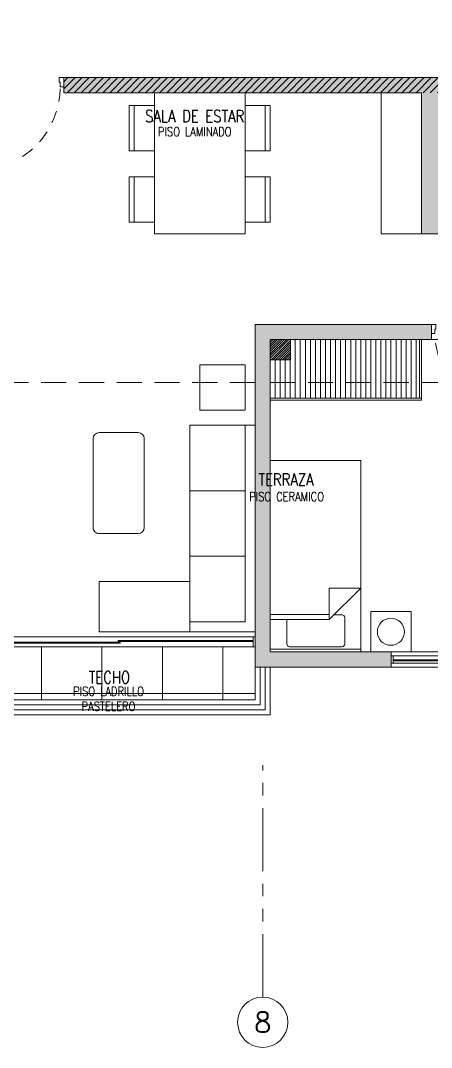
# Model space of a CAD drawing. Header units: millimetres. Extents: x 3738 to 3833, y 1327 to 1657.
# Drawn here: x 3781.09 to 3785.17, y 1378.44 to 1388.63 of the extents above; entities that cross this region are included whole.
import ezdxf
from ezdxf.enums import TextEntityAlignment as Align

# ---------------------------------------------------------------- set-up
doc = ezdxf.new("R2010")
doc.units = ezdxf.units.MM
for name, pattern in [('HIDDEN2', [0.1875, 0.125, -0.0625]), ('PHANTOM', [63.5, 31.75, -6.35, 6.35, -6.35, 6.35, -6.35]), ('PHANTOM2', [1.25, 0.625, -0.125, 0.125, -0.125, 0.125, -0.125]), ('X-REF_DP_Arquitectura$0$HIDDEN', [0.375, 0.25, -0.125])]:
    doc.linetypes.add(name, pattern=pattern)
doc.layers.get('0').update_dxf_attribs({"color": 251, "lineweight": 9})
for name, color, linetype, lineweight in [('A-BARANDAS', 251, 'Continuous', 13), ('A-EJES', 251, 'PHANTOM', 13), ('A-HATCH', 251, 'Continuous', 13), ('A-MOBILIARIO', 251, 'Continuous', 13), ('A-MURO BAJO', 251, 'Continuous', 13), ('A-MUROS', 251, 'Continuous', 13), ('A-TEXTO-ACABADO PISO', 251, 'Continuous', 13), ('A-TEXTO-AMBIENTE', 251, 'Continuous', 13), ('A_20_Estructuras', 251, 'Continuous', 13), ('A_50_TextoAmbiente', 251, 'Continuous', 13), ('A_50_Vigas', 251, 'X-REF_DP_Arquitectura$0$HIDDEN', 13), ('A_60_HatchEstructuras', 251, 'Continuous', 13), ('DLP_MOBILIARIO FIJO', 251, 'Continuous', 13), ('MURO CF 120', 251, 'Continuous', 13), ('MURO CF 60', 251, 'Continuous', 13)]:
    doc.layers.add(name, color=color, linetype=linetype, lineweight=lineweight)
doc.styles.add('ROMANS', font='romans.shx', dxfattribs={"width": 0.8})

# ---------------------------------------------------------------- blocks, each defined once
blk = doc.blocks.new('EF-P13')
at = {"layer": 'A_60_HatchEstructuras'}
h = blk.add_hatch(color=256, dxfattribs=at)
h.dxf.hatch_style = 1
h.paths.add_polyline_path([(21.525, -4.775), (19.25, -4.775), (19.25, -4.925), (20.9, -4.925), (20.9, -6.175), (18.5, -6.175), (18.5, -4.775), (18.35, -4.775), (18.35, -6.175), (15.45, -6.175), (15.45, -4.775), (15.25, -4.775), (15.25, -6.175), (11.7, -6.175), (11.7, -6.325), (21.1, -6.325), (21.1, -4.925), (21.525, -4.925)])
h.paths.add_polyline_path([(21.7, -7.525), (11.7, -7.525), (11.7, -7.675), (15.25, -7.675), (15.25, -9.075), (15.45, -9.075), (15.45, -7.675), (18.8, -7.675), (18.8, -9.075), (18.95, -9.075), (18.95, -7.675), (21.5, -7.675), (21.5, -8.925), (19.7, -8.925), (19.7, -9.075), (21.7, -9.075)])
h = blk.add_hatch(color=256, dxfattribs=at)
h.dxf.hatch_style = 1
h.paths.add_polyline_path([(18.85, -9.975), (17.1, -9.975), (17.1, -10.125), (18.7, -10.125), (18.7, -13.225), (17.5, -13.225), (17.5, -13.375), (18.85, -13.375)])
h.paths.add_polyline_path([(15.35, -9.975), (13.6, -9.975), (13.6, -13.375), (14.95, -13.375), (14.95, -13.225), (13.75, -13.225), (13.75, -10.125), (15.35, -10.125)])
h.paths.add_polyline_path([(16.3, -9.975), (16.15, -9.975), (16.15, -13.375), (16.3, -13.375)])
at = {"layer": 'A_20_Estructuras'}
for points in [[(21.7, -7.525), (11.7, -7.525), (11.7, -7.675), (15.25, -7.675), (15.25, -9.075), (15.45, -9.075), (15.45, -7.675), (18.8, -7.675), (18.8, -9.075), (18.95, -9.075), (18.95, -7.675), (21.5, -7.675), (21.5, -8.925), (19.7, -8.925), (19.7, -9.075), (21.7, -9.075)], [(15.35, -9.975), (13.6, -9.975), (13.6, -13.375), (14.95, -13.375), (14.95, -13.225), (13.75, -13.225), (13.75, -10.125), (15.35, -10.125)]]:
    blk.add_lwpolyline(points, close=True, dxfattribs=at)
at = {"layer": 'A_50_Vigas'}
for p, q in [((13.6, -10.55), (10.8, -10.55)), ((13.75, -10.55), (16.15, -10.55)), ((14.95, -13.375), (16.15, -13.375))]:
    blk.add_line(p, q, dxfattribs=at)
for points in [[(15.35, -10.125), (16.15, -10.125)], [(13.75, -13.375), (13.75, -13.85), (10.8, -13.85)]]:
    blk.add_lwpolyline(points, dxfattribs=at)
blk = doc.blocks.new('TEXTO AMBIENTES P11')
at = {"layer": 'A-TEXTO-ACABADO PISO', "char_height": 0.09, "attachment_point": 2, "style": 'ROMANS'}
for s, insert in [('PISO LAMINADO', (13, -8.017)), ('PISO CERAMICO', (13.912, -11.638, 0)), ('PISO LADRILLO PASTELERO', (12.144, -13.57, 0))]:
    blk.add_mtext_dynamic_manual_height_columns(s, width=1.20225, gutter_width=12.5, heights=[0], dxfattribs=dict(at, insert=insert))
at = {"layer": 'A-TEXTO-AMBIENTE', "style": 'ROMANS', "width": 0.8}
for s, p in [('SALA DE ESTAR', (13, -7.967)), ('TERRAZA', (13.906, -11.574)), ('TECHO', (12.153, -13.537))]:
    blk.add_text(s, height=0.12, dxfattribs=at).set_placement(p, align=Align.CENTER)
blk = doc.blocks.new('Ejes_Torre C')
at = {"layer": 'A-EJES', "linetype": 'PHANTOM2'}
blk.add_lwpolyline([(15.025, -2.8), (15.025, -0.5)], dxfattribs=at)
at = {"layer": 'A-EJES', "linetype": 'Continuous'}
blk.add_circle((15.025, -3.05), 0.25, dxfattribs=at)
at = {"layer": 'A-EJES', "linetype": 'Continuous', "style": 'ROMANS'}
blk.add_text('8', height=0.2, dxfattribs=at).set_placement((15.025, -3.05), align=Align.MIDDLE_CENTER)
blk = doc.blocks.new('TORRE F HATCH CORTAFUEGO')
at = {"layer": 'MURO CF 60'}
h = blk.add_hatch(dxfattribs=at)
h.set_pattern_fill('_USER', color=256, scale=0.05, angle=45, pattern_type=0)
h.set_pattern_definition([(45, (-21.67, -43.67528), (-0.03535534, 0.03535534), [])])
h.paths.add_polyline_path([(-35.65, -93.675), (-28.55, -93.675), (-28.55, -93.825), (-35.65, -93.825)])
blk = doc.blocks.new('A$C72FD42DB')
for p, q in [((0.325, 1.4, 0), (1.225, 1.4, 0)), ((0.325, 0), (0.325, 1.4, 0)), ((1.225, 0), (1.225, 1.4, 0)), ((0.325, 0), (1.225, 0))]:
    blk.add_line(p, q)
for points in [[(0.325, 1.285), (0.075, 1.285), (0.075, 0.835), (0.325, 0.835)], [(0.125, 1.285), (0.125, 0.835)], [(1.225, 1.285), (1.475, 1.285), (1.475, 0.835), (1.225, 0.835)], [(1.425, 1.285), (1.425, 0.835)], [(0.325, 0.125), (0.075, 0.125), (0.075, 0.575), (0.325, 0.575)], [(0.125, 0.125), (0.125, 0.575)], [(1.225, 0.125), (1.475, 0.125), (1.475, 0.575), (1.225, 0.575)], [(1.425, 0.125), (1.425, 0.575)]]:
    blk.add_lwpolyline(points)
blk = doc.blocks.new('SOFA SEC')
for p, q in [((0, 0.65), (0.1, 0.65)), ((0.1, 0.65), (0.1, 0.1)), ((0.5, 0.65), (0.1, 0.65)), ((0.75, 0.65), (0.75, 0.1)), ((1.4, 0.65), (1.4, 0.1)), ((0.1, 0.1), (2.05, 0.1))]:
    blk.add_line(p, q)
blk.add_lwpolyline([(0.5, 1.55), (0.5, 0.65), (2.05, 0.65), (2.05, 0), (0, 0), (0, 1.55)], close=True)
blk = doc.blocks.new('MESA CENTRO')
for p, q in [((-0.194, 0), (0.194, 0)), ((-0.254, -0.942), (-0.254, -0.06)), ((0.254, -0.06), (0.254, -0.942)), ((0.194, -1.002), (-0.194, -1.002))]:
    blk.add_line(p, q)
for centre, start, end in [((-0.194, -0.06), 90, 180), ((0.194, -0.06), 0, 90), ((-0.194, -0.942), 180, 270), ((0.194, -0.942), 270, 0)]:
    blk.add_arc(centre, 0.06, start, end)
blk = doc.blocks.new('1 PLAZA')
for p, q in [((-0.286, -0.322), (-0.286, -0.078)), ((-0.259, -0.051), (0.262, -0.051)), ((0.289, -0.078), (0.289, -0.342)), ((-0.45, -0.322), (0.136, -0.322)), ((0.136, -0.371), (-0.45, -0.371)), ((0.45, -0.632), (0.136, -0.322)), ((0.136, -0.322), (0.136, -0.632)), ((0.262, -0.368), (0.183, -0.368)), ((0.136, -0.632), (0.45, -0.632))]:
    blk.add_line(p, q)
at = {"extrusion": (4.49068e-08, -3.60286e-08, 1), "elevation": 0}
blk.add_lwpolyline([(-0.45, -0.029), (0.45, -0.029), (0.45, 0), (-0.45, 0)], close=True, dxfattribs=at)
blk.add_lwpolyline([(-0.45, -1.9), (-0.45, -0.029), (0.45, -0.029), (0.45, -1.9)], close=True)
for centre, start, end in [((-0.259, -0.078), 90, 180), ((0.262, -0.078), 0, 90), ((0.262, -0.342), 270, 0)]:
    blk.add_arc(centre, 0.0267, start, end)
blk = doc.blocks.new('VELADOR')
blk.add_lwpolyline([(0, 0.4), (0, 0), (0.4, 0), (0.4, 0.4)], close=True)
blk.add_circle((0.2, 0.2), 0.134)
blk = doc.blocks.new('*U259')
for p, q in [((0.01, 0.755), (0.01, 0.8)), ((0.055, 0.755), (0.01, 0.755)), ((0.1, 0.765), (0.055, 0.765)), ((0.055, 0.755), (0.055, 0.765)), ((0.1, 0.765), (0.1, 0.8)), ((0.055, 0.045), (0.01, 0.045)), ((0.01, 0.045), (0.01, 0)), ((0.055, 0.045), (0.055, 0.035)), ((0.1, 0.035), (0.055, 0.035)), ((0.1, 0.035), (0.1, 0))]:
    blk.add_line(p, q)
blk.add_lwpolyline([(0.83, 0.07), (0.83, 0.035), (0.1, 0.035), (0.1, 0.07)], close=True)
at = {"color": 7, "linetype": 'HIDDEN2'}
blk.add_arc((0.1, 0.034), 0.731, 2.2301, 89.9672, dxfattribs=at)
blk = doc.blocks.new('VP.120')
at = {"layer": 'A-MURO BAJO'}
for p, q in [((0, 0), (1.2, 0)), ((0, -0.15), (1.2, -0.15))]:
    blk.add_line(p, q, dxfattribs=at)
at = {"layer": 'DLP_MOBILIARIO FIJO', "color": 251}
for p, q in [((0.02, -0.038), (1.18, -0.038)), ((1.18, -0.113), (0.02, -0.113))]:
    blk.add_line(p, q, dxfattribs=at)
at = {"layer": 'DLP_MOBILIARIO FIJO', "color": 6}
for points in [[(0, -0.113), (0.02, -0.113), (0.02, -0.038), (0, -0.038)], [(1.2, -0.113), (1.18, -0.113), (1.18, -0.038), (1.2, -0.038)]]:
    blk.add_lwpolyline(points, close=True, dxfattribs=at)
at = {"layer": 'DLP_MOBILIARIO FIJO', "elevation": 0}
for points in [[(0.61, -0.063), (0.02, -0.063), (0.02, -0.073), (0.61, -0.073)], [(0.59, -0.088), (1.18, -0.088), (1.18, -0.078), (0.59, -0.078)]]:
    blk.add_lwpolyline(points, close=True, dxfattribs=at)
blk = doc.blocks.new('*U258')
for p, q in [((0.01, 0.855), (0.01, 0.9)), ((0.055, 0.855), (0.01, 0.855)), ((0.1, 0.865), (0.055, 0.865)), ((0.055, 0.855), (0.055, 0.865)), ((0.1, 0.865), (0.1, 0.9)), ((0.055, 0.045), (0.01, 0.045)), ((0.01, 0.045), (0.01, 0)), ((0.055, 0.045), (0.055, 0.035)), ((0.1, 0.035), (0.055, 0.035)), ((0.1, 0.035), (0.1, 0))]:
    blk.add_line(p, q)
blk.add_lwpolyline([(0.93, 0.07), (0.93, 0.035), (0.1, 0.035), (0.1, 0.07)], close=True)
at = {"color": 7, "linetype": 'HIDDEN2'}
blk.add_arc((0.1, 0.034), 0.831, 2.2301, 89.9672, dxfattribs=at)
blk = doc.blocks.new('DPTO 75_D11')
at = {"layer": 'A-HATCH'}
h = blk.add_hatch(dxfattribs=at)
h.set_pattern_fill('ANSI31', color=256, scale=0.005, angle=180)
h.set_pattern_definition([(225, (-40.7297, 30.32208), (0.01122532, -0.01122532), [])])
h.paths.add_polyline_path([(2.95, -2.8), (3.15, -2.8), (3.15, -2.6), (2.95, -2.6)])
h = blk.add_hatch(dxfattribs=at)
h.set_pattern_fill('_USER', color=256, scale=0.6, double=1, pattern_type=0)
h.set_pattern_definition([(0, (-63.5, -52.65003), (0, 0.6), []), (90, (-63.5, -52.65003), (-0.6, 4e-17), [])])
h.paths.add_polyline_path([(0, -6.175), (0, -5.65), (2.8, -5.65), (2.8, -6.175)])
at = {"layer": 'DLP_MOBILIARIO FIJO'}
h = blk.add_hatch(dxfattribs=at)
h.set_pattern_fill('_USER', color=8, scale=0.05, angle=450, pattern_type=0)
h.set_pattern_definition([(90, (-36.53, -24.655036), (-0.05, 2e-17), [])])
h.paths.add_polyline_path([(2.95, -3.18), (2.95, -2.8), (3.15, -2.8), (3.15, -2.6), (4.43, -2.6), (4.43, -3.18)])
at = {"layer": 'A-BARANDAS'}
for points in [[(0, -6.225), (2.85, -6.225), (2.85, -5.85)], [(0, -6.275), (2.9, -6.275), (2.9, -5.85)]]:
    blk.add_lwpolyline(points, dxfattribs=at)
at = {"layer": 'A-MOBILIARIO', "elevation": 0}
blk.add_lwpolyline([(2.25, -3.3), (2.25, -2.85), (2.7, -2.85), (2.7, -3.3)], close=True, dxfattribs=at)
at = {"layer": 'A-MURO BAJO', "color": 7}
for p, q in [((2.78, -5.55, 0), (0.02, -5.55, 0)), ((0.02, -5.65, 0), (2.78, -5.65, 0))]:
    blk.add_line(p, q, dxfattribs=at)
at = {"layer": 'A-MURO BAJO', "color": 4}
blk.add_line((2.95, -6.325, 0), (2.95, -5.85, 0), dxfattribs=at)
at = {"layer": 'A-MURO BAJO', "elevation": 0}
blk.add_lwpolyline([(4.45, -1.55), (4.05, -1.55), (4.05, -0.15), (4.45, -0.15)], close=True, dxfattribs=at)
at = {"layer": 'A-MURO BAJO', "color": 4}
blk.add_lwpolyline([(0, -6.175), (2.8, -6.175), (2.8, -5.85)], dxfattribs=at)
at = {"layer": 'A-MURO BAJO', "color": 4, "elevation": 0}
blk.add_lwpolyline([(0, -6.325), (2.95, -6.325)], dxfattribs=at)
at = {"layer": 'A-MUROS'}
for p, q in [((10.9, 0), (0.9, 0)), ((0.9, -0.15), (0.9, 0)), ((4.45, -0.15), (0.9, -0.15)), ((4.45, -1.55), (4.45, -0.15)), ((4.65, -1.55), (4.45, -1.55)), ((2.8, -5.85), (2.8, -2.45)), ((2.8, -2.45), (4.55, -2.45)), ((4.55, -2.6), (4.55, -2.45)), ((3.15, -2.6), (4.55, -2.6)), ((3.15, -2.6), (3.15, -2.8)), ((2.95, -5.7), (2.95, -2.8)), ((3.15, -2.8), (2.95, -2.8)), ((2.95, -5.7), (4.15, -5.7)), ((4.15, -5.85), (4.15, -5.7)), ((2.8, -5.85), (4.15, -5.85))]:
    blk.add_line(p, q, dxfattribs=at)
at = {"layer": 'DLP_MOBILIARIO FIJO', "color": 8}
blk.add_lwpolyline([(2.95, -2.6), (4.43, -2.6), (4.43, -3.18), (2.95, -3.18)], close=True, dxfattribs=at)
at = {"layer": 'DLP_MOBILIARIO FIJO', "elevation": 0}
for points in [[(4.43, -2.6), (4.45, -2.6), (4.45, -3.18), (4.43, -3.18)], [(4.45, -3.2), (4.45, -3.18), (2.95, -3.18), (2.95, -3.2)], [(1.46, -5.612), (0.02, -5.612), (0.02, -5.602), (1.46, -5.602)], [(1.44, -5.587), (2.78, -5.587), (2.78, -5.597), (1.44, -5.597)]]:
    blk.add_lwpolyline(points, close=True, dxfattribs=at)
at = {"layer": 'DLP_MOBILIARIO FIJO', "color": 6, "elevation": 0}
blk.add_lwpolyline([(2.8, -5.55), (2.78, -5.55), (2.78, -5.65), (2.8, -5.65)], close=True, dxfattribs=at)
at = {"xscale": -1, "rotation": 180}
blk.add_blockref('VP.120', (4.15, -5.85, 0), dxfattribs=at)
at = {"layer": 'A-MOBILIARIO'}
for name, p, rotation in [('*U258', (0, 0.01, 0), 270), ('A$C72FD42DB', (3.025, -0.15, 0), 180), ('SOFA SEC', (2.8, -5.5, 0), 89.99956714789808), ('MESA CENTRO', (1.445, -3.523, 0), 359.9999774208889)]:
    blk.add_blockref(name, p, dxfattribs=dict(at, rotation=rotation))
at = {"layer": 'A-MOBILIARIO', "xscale": -1.000000000000008, "rotation": 90}
blk.add_blockref('*U259', (5.35, -2.44, 0), dxfattribs=at)
at = {"layer": 'A-MOBILIARIO', "extrusion": (4.49068e-08, 3.60286e-08, -1), "zscale": -1.000000000000022, "rotation": 180}
for name, p in [('1 PLAZA', (-3.4, -5.7, 0)), ('VELADOR', (-3.947, -5.3, 0))]:
    blk.add_blockref(name, p, dxfattribs=at)

msp = doc.modelspace()

# ---------------------------------------------------------------- block references
msp.add_blockref('EF-P13', (3769.822, 1395.588))
at = {"layer": 'A-EJES'}
msp.add_blockref('Ejes_Torre C', (3768.472, 1381.738), dxfattribs=at)
at = {"layer": 'A_50_TextoAmbiente'}
msp.add_blockref('TEXTO AMBIENTES P11', (3769.822, 1395.588), dxfattribs=at)
at = {"layer": 'MURO CF 120', "color": 251}
msp.add_blockref('TORRE F HATCH CORTAFUEGO', (3817.172, 1481.738), dxfattribs=at)

# ---------------------------------------------------------------- next in the draw order: block references
msp.add_blockref('DPTO 75_D11', (3780.622, 1388.063))

doc.saveas('drawing.dxf')
